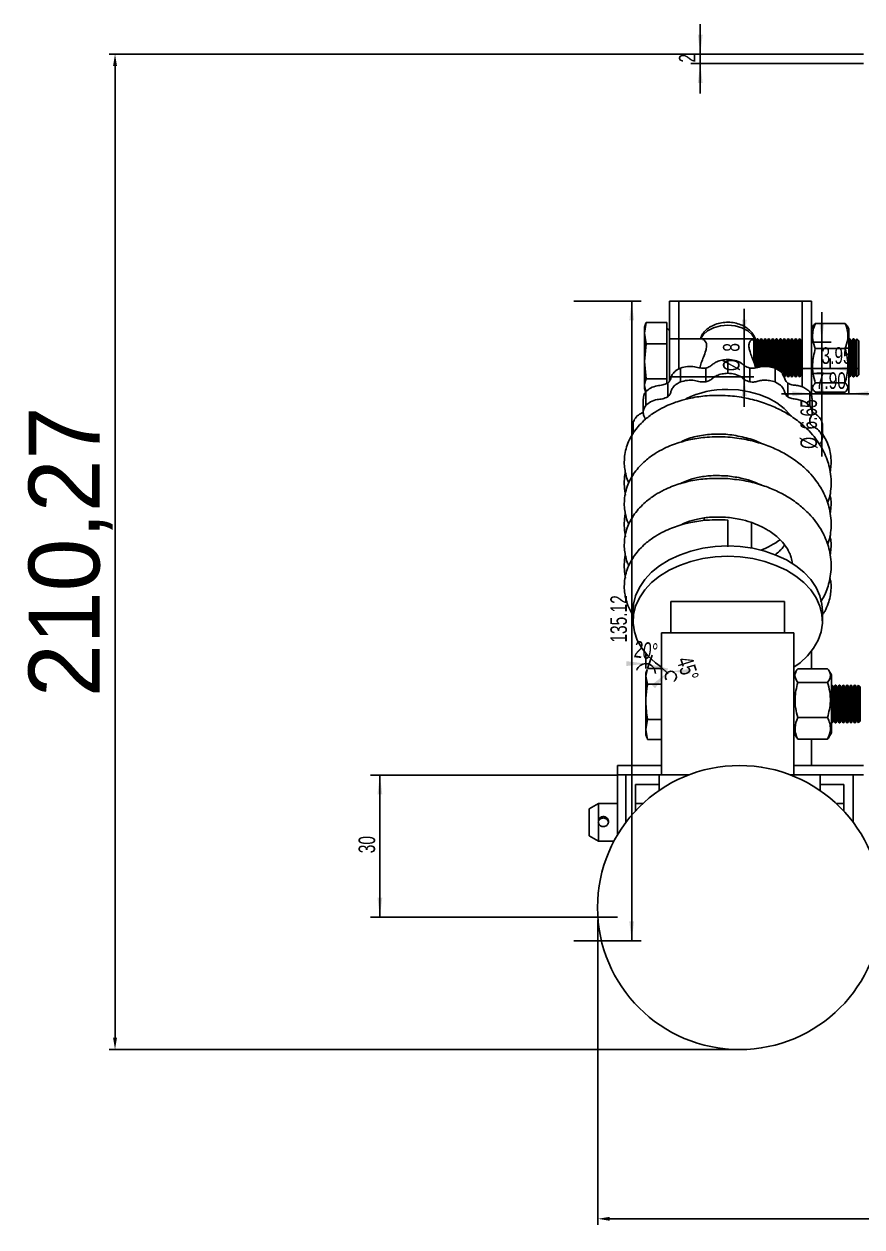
# Model space of a CAD drawing. Header units: millimetres. Extents: x 118 to 1056, y 18 to 712.
# Drawn here: x 587.1 to 764.1, y 458 to 712.1 of the extents above; entities that cross this region are included whole.
import ezdxf

# ---------------------------------------------------------------- set-up
doc = ezdxf.new("R2010")
doc.units = ezdxf.units.MM
doc.header["$PDSIZE"] = -1
doc.layers.add('10', color=7, linetype='Continuous')
doc.styles.add('SLDTEXTSTYLE5', font='TXT', dxfattribs={"width": 0.7})
doc.dimstyles.new('SLDDIMSTYLE0', dxfattribs={"dimtxt": 3.5, "dimasz": 4.08, "dimexe": 0, "dimexo": 0.0625, "dimgap": 0.875, "dimtad": 2, "dimrnd": 1e-09, "dimzin": 12, "dimdsep": 46, "dimtxsty": 'SLDTEXTSTYLE5', "dimsah": 1, "dimcen": 0.09, "dimadec": 0, "dimazin": 3, "dimtfac": 1, "dimtmove": 0, "dimatfit": 0, "dimfxl": 1, "dimfrac": 2, "dimtolj": 1, "dimtzin": 12, "dimarcsym": 0})
doc.dimstyles.new('SLDDIMSTYLE2', dxfattribs={"dimtxt": 3.5, "dimasz": 4.08, "dimexe": 0, "dimexo": 0.0625, "dimgap": 0.875, "dimtad": 2, "dimrnd": 1e-09, "dimzin": 12, "dimdsep": 46, "dimtxsty": 'SLDTEXTSTYLE5', "dimsah": 1, "dimcen": 0.09, "dimadec": 0, "dimazin": 3, "dimtfac": 1, "dimtofl": 0, "dimtmove": 0, "dimatfit": 3, "dimfxl": 1, "dimfrac": 2, "dimtolj": 1, "dimtzin": 12, "dimarcsym": 0})
doc.dimstyles.new('SLDDIMSTYLE3', dxfattribs={"dimtxt": 3.5, "dimasz": 4.08, "dimexe": 0, "dimexo": 0.0625, "dimgap": 0.875, "dimtad": 2, "dimdec": 4, "dimzin": 12, "dimdsep": 46, "dimtxsty": 'SLDTEXTSTYLE5', "dimsah": 1, "dimcen": 0.09, "dimazin": 3, "dimtfac": 1, "dimtofl": 0, "dimtmove": 0, "dimatfit": 3, "dimfxl": 1, "dimfrac": 2, "dimtolj": 1, "dimtzin": 12, "dimarcsym": 0})
doc.dimstyles.new('SLDDIMSTYLE8', dxfattribs={"dimtxt": 3.5, "dimasz": 4.08, "dimexe": 0, "dimexo": 0.0625, "dimgap": 0.875, "dimtad": 2, "dimrnd": 1e-09, "dimzin": 4, "dimdsep": 46, "dimtxsty": 'SLDTEXTSTYLE5', "dimsah": 1, "dimcen": 0.09, "dimadec": 0, "dimazin": 1, "dimtfac": 1, "dimtmove": 0, "dimatfit": 0, "dimfxl": 1, "dimfrac": 2, "dimtolj": 1, "dimtzin": 12, "dimarcsym": 0})
doc.dimstyles.new('副本 ISO-50', dxfattribs={"dimtxt": 15, "dimasz": 2.5, "dimexe": 1.25, "dimexo": 0.625, "dimtad": 1, "dimtxsty": 'Standard', "dimcen": 2.5, "dimadec": 0, "dimazin": 0, "dimtfac": 1, "dimtmove": 0, "dimatfit": 3, "dimfxl": 1, "dimarcsym": 0})

# ---------------------------------------------------------------- blocks, each defined once
blk = doc.blocks.new('_D_101')
at = {"layer": '10', "transparency": 16777216}
for p, q in [((712.47, 553.43), (660.29, 553.43)), ((662.29, 523.43), (662.29, 553.43)), ((712.47, 523.43), (660.29, 523.43))]:
    blk.add_line(p, q, dxfattribs=at)
for points in [[(662.29, 553.43), (661.78, 549.35), (662.8, 549.35)], [(662.29, 523.43), (662.8, 527.51), (661.78, 527.51)]]:
    blk.add_solid(points, dxfattribs=at)
at = {"layer": '10', "transparency": 16777216, "insert": (657.78, 536.9), "char_height": 3.5, "attachment_point": 1, "rotation": 90, "style": 'SLDTEXTSTYLE5'}
blk.add_mtext('30', dxfattribs=at)
blk = doc.blocks.new('_D_107')
at = {"layer": '10', "transparency": 16777216}
for p, q in [((729.96, 705.71), (729.96, 712.06)), ((764.47, 705.71), (727.96, 705.71)), ((729.96, 705.71), (729.96, 703.71)), ((764.47, 703.71), (727.96, 703.71)), ((729.96, 703.71), (729.96, 697.36))]:
    blk.add_line(p, q, dxfattribs=at)
for points in [[(729.96, 705.71), (730.47, 709.79), (729.45, 709.79)], [(729.96, 703.71), (729.45, 699.63), (730.47, 699.63)]]:
    blk.add_solid(points, dxfattribs=at)
at = {"layer": '10', "transparency": 16777216, "insert": (725.45, 703.94), "char_height": 3.5, "attachment_point": 1, "rotation": 89.9973, "style": 'SLDTEXTSTYLE5'}
blk.add_mtext('2', dxfattribs=at)
blk = doc.blocks.new('_D_110')
at = {"layer": '10', "transparency": 16777216}
for p, q in [((703.28, 653.55), (717.48, 653.55)), ((715.48, 653.55), (715.48, 518.43)), ((703.28, 518.43), (717.48, 518.43))]:
    blk.add_line(p, q, dxfattribs=at)
for points in [[(715.48, 653.55), (714.98, 649.47), (715.99, 649.47)], [(715.48, 518.43), (715.99, 522.51), (714.98, 522.51)]]:
    blk.add_solid(points, dxfattribs=at)
at = {"layer": '10', "transparency": 16777216, "insert": (710.97, 581.39), "char_height": 3.5, "attachment_point": 1, "rotation": 90, "style": 'SLDTEXTSTYLE5'}
blk.add_mtext('135.12', dxfattribs=at)
blk = doc.blocks.new('_D_111')
at = {"layer": '10', "transparency": 16777216}
for p, q in [((739.27, 645.55), (739.27, 651.9)), ((723.47, 645.55), (741.27, 645.55)), ((739.27, 645.55), (739.27, 637.55)), ((723.47, 637.55), (741.27, 637.55)), ((739.27, 637.55), (739.27, 631.2))]:
    blk.add_line(p, q, dxfattribs=at)
for points in [[(739.27, 645.55), (739.78, 649.63), (738.76, 649.63)], [(739.27, 637.55), (738.76, 633.47), (739.78, 633.47)]]:
    blk.add_solid(points, dxfattribs=at)
at = {"layer": '10', "transparency": 16777216, "char_height": 3.5, "attachment_point": 1, "rotation": 90, "style": 'SLDTEXTSTYLE5'}
for s, insert in [('8', (734.76, 642.85)), ('%%c', (734.76, 638.74))]:
    blk.add_mtext(s, dxfattribs=dict(at, insert=insert))
blk = doc.blocks.new('_D_112')
at = {"layer": '10', "transparency": 16777216}
for p, q in [((755.63, 644.88), (755.63, 651.23)), ((753.47, 644.88), (757.63, 644.88)), ((755.63, 644.88), (755.63, 638.23)), ((753.47, 638.23), (757.63, 638.23)), ((755.63, 638.23), (755.63, 620.72))]:
    blk.add_line(p, q, dxfattribs=at)
for points in [[(755.63, 644.88), (756.14, 648.96), (755.13, 648.96)], [(755.63, 638.23), (755.13, 634.15), (756.14, 634.15)]]:
    blk.add_solid(points, dxfattribs=at)
at = {"layer": '10', "transparency": 16777216, "char_height": 3.5, "attachment_point": 1, "rotation": 90, "style": 'SLDTEXTSTYLE5'}
for s, insert in [('6.65', (751.12, 626.42)), ('%%c', (751.12, 622.31))]:
    blk.add_mtext(s, dxfattribs=dict(at, insert=insert))
blk = doc.blocks.new('_D_113')
at = {"layer": '10', "transparency": 16777216}
for p, q in [((753.47, 636.14), (753.47, 633.97)), ((761.37, 636.14), (761.37, 633.97)), ((753.47, 633.98), (747.12, 633.98)), ((753.47, 633.98), (761.37, 633.98)), ((761.37, 633.98), (767.72, 633.98))]:
    blk.add_line(p, q, dxfattribs=at)
for points in [[(753.47, 633.98), (749.39, 634.48), (749.39, 633.47)], [(761.37, 633.98), (765.45, 633.47), (765.45, 634.48)]]:
    blk.add_solid(points, dxfattribs=at)
at = {"layer": '10', "transparency": 16777216, "insert": (754.36, 638.49), "char_height": 3.5, "attachment_point": 1, "style": 'SLDTEXTSTYLE5'}
blk.add_mtext('7.90', dxfattribs=at)
blk = doc.blocks.new('_D_114')
at = {"layer": '10', "transparency": 16777216}
for p, q in [((753.47, 641.45), (753.47, 639.26)), ((757.42, 641.44), (757.42, 639.26)), ((753.47, 639.27), (747.12, 639.27)), ((753.47, 639.27), (757.42, 639.27)), ((757.42, 639.27), (763.29, 639.27))]:
    blk.add_line(p, q, dxfattribs=at)
for points in [[(753.47, 639.27), (749.39, 639.78), (749.39, 638.76)], [(757.42, 639.27), (761.5, 638.76), (761.5, 639.78)]]:
    blk.add_solid(points, dxfattribs=at)
at = {"layer": '10', "transparency": 16777216, "insert": (755.57, 643.78), "char_height": 3.5, "attachment_point": 1, "style": 'SLDTEXTSTYLE5'}
blk.add_mtext('3.95', dxfattribs=at)
blk = doc.blocks.new('_D_115')
at = {"layer": '10', "transparency": 16777216}
blk.add_line((723.16, 574.77), (721.52, 576.41), dxfattribs=at)
for start, end in [(135, 214.6072), (90, 135), (301.4796, 90)]:
    blk.add_arc((723.76, 574.17), 1.16, start, end, dxfattribs=at)
for points in [[(722.94, 574.99), (719.69, 572.47), (720.41, 571.75)], [(723.76, 575.33), (727.84, 574.83), (727.84, 575.84)]]:
    blk.add_solid(points, dxfattribs=at)
at = {"layer": '10', "transparency": 16777216, "insert": (728.26, 578.79), "char_height": 3.5, "attachment_point": 1, "rotation": 287.4097, "style": 'SLDTEXTSTYLE5'}
blk.add_mtext('45°', dxfattribs=at)
blk = doc.blocks.new('_D_116')
at = {"layer": '10', "transparency": 16777216}
for p, q in [((718.46, 575.94), (718.46, 578.96)), ((718.83, 575.94), (719.84, 578.72))]:
    blk.add_line(p, q, dxfattribs=at)
for start, end in [(90, 162.3232), (70, 90), (357.6768, 70)]:
    blk.add_arc((718.46, 574.93), 2.02, start, end, dxfattribs=at)
for points in [[(718.46, 576.96), (714.38, 577.47), (714.38, 576.45)], [(719.15, 576.84), (722.81, 574.96), (723.16, 575.92)]]:
    blk.add_solid(points, dxfattribs=at)
at = {"layer": '10', "transparency": 16777216, "insert": (716.28, 581.81), "char_height": 3.5, "attachment_point": 1, "rotation": 352.4924, "style": 'SLDTEXTSTYLE5'}
blk.add_mtext('20°', dxfattribs=at)
blk = doc.blocks.new('*D125')
at = {"color": 0, "lineweight": -2, "transparency": 16777216}
for p, q in [((708.33, 522.81), (708.33, 458.43)), ((1054.61, 522.81), (1054.61, 458.43)), ((710.83, 459.68), (1052.11, 459.68))]:
    blk.add_line(p, q, dxfattribs=at)
at = {"color": 0, "transparency": 16777216}
for points in [[(710.83, 460.1), (710.83, 459.26), (708.33, 459.68)], [(1052.11, 460.1), (1052.11, 459.26), (1054.61, 459.68)]]:
    blk.add_solid(points, dxfattribs=at)
at = {"layer": 'Defpoints', "color": 0, "transparency": 16777216}
for p in [(708.33, 523.43), (1054.61, 523.43), (1054.61, 459.68)]:
    blk.add_point(p, dxfattribs=at)
at = {"color": 0, "transparency": 16777216, "insert": (881.47, 467.81), "char_height": 15, "attachment_point": 5}
blk.add_mtext('340', dxfattribs=at)
blk = doc.blocks.new('*D126')
at = {"color": 0, "lineweight": -2, "transparency": 16777216}
for p, q in [((737.64, 705.71), (605.1, 705.71)), ((606.35, 497.93), (606.35, 703.21)), ((737.64, 495.43), (605.1, 495.43))]:
    blk.add_line(p, q, dxfattribs=at)
at = {"color": 0, "transparency": 16777216}
for points in [[(605.94, 703.21), (606.77, 703.21), (606.35, 705.71)], [(605.94, 497.93), (606.77, 497.93), (606.35, 495.43)]]:
    blk.add_solid(points, dxfattribs=at)
at = {"layer": 'Defpoints', "color": 0, "transparency": 16777216}
for p in [(606.35, 705.71), (738.27, 705.71), (738.27, 495.43)]:
    blk.add_point(p, dxfattribs=at)
at = {"color": 0, "transparency": 16777216, "insert": (596.98, 600.57), "char_height": 15, "attachment_point": 5, "rotation": 90}
blk.add_mtext('210,27', dxfattribs=at)

msp = doc.modelspace()

# ---------------------------------------------------------------- linework, layer by layer
at = {"color": 7, "linetype": 'Continuous', "lineweight": 25}
for p, q in [((723.4698, 636.66571), (723.4698, 653.55444)), ((723.4698, 653.55444), (725.4698, 653.55444)), ((725.4698, 639.21642), (725.4698, 653.55444)), ((751.46979, 653.55444), (725.4698, 653.55444)), ((751.46979, 635.40787), (751.46979, 653.55444)), ((751.46979, 653.55444), (753.4698, 653.55444)), ((753.4698, 633.54471), (753.4698, 653.55444)), ((718.1698, 646.77541), (718.53578, 649.01084)), ((718.38258, 648.63905), (718.1698, 648.05444)), ((718.1698, 648.05444), (718.1698, 646.77541)), ((718.53578, 649.01084), (718.38209, 648.63752)), ((722.8698, 649.01084), (718.53578, 649.01084)), ((722.8698, 649.01084), (722.8698, 644.53999)), ((753.81898, 648.28423), (753.4698, 647.67943)), ((753.84638, 648.33169), (753.81898, 648.28423)), ((760.57273, 648.8027), (754.26686, 648.8027)), ((760.90701, 648.28191), (760.57273, 648.8027)), ((761.3698, 647.67943), (760.99323, 648.33169)), ((718.53578, 644.53999), (718.1698, 646.77541)), ((718.1698, 646.77541), (718.1698, 640.81179)), ((723.4698, 647.28943), (722.8698, 647.88943)), ((730.4228, 645.55444), (725.4698, 645.55444)), ((741.2865, 645.55444), (741.10186, 645.55444)), ((741.62475, 644.96857), (741.2865, 645.55444)), ((741.2865, 645.55444), (741.2865, 640.58337)), ((741.963, 645.55444), (741.62475, 644.96857)), ((742.0983, 645.55444), (741.963, 645.55444)), ((741.963, 645.55444), (741.963, 639.47872)), ((742.43655, 644.96857), (742.0983, 645.55444)), ((742.0983, 645.55444), (742.0983, 639.51243)), ((742.7748, 645.55444), (742.43655, 644.96857)), ((742.9101, 645.55444), (742.7748, 645.55444)), ((742.7748, 645.55444), (742.7748, 639.64685)), ((743.24835, 644.96857), (742.9101, 645.55444)), ((742.9101, 645.55444), (742.9101, 639.66815)), ((743.5866, 645.55444), (743.24835, 644.96857)), ((743.72191, 645.55444), (743.5866, 645.55444)), ((743.5866, 645.55444), (743.5866, 639.72261)), ((744.06015, 644.96857), (743.72191, 645.55444)), ((743.72191, 645.55444), (743.72191, 639.71508)), ((744.3984, 645.55444), (744.06015, 644.96857)), ((744.53371, 645.55444), (744.3984, 645.55444)), ((744.3984, 645.55444), (744.3984, 639.67706)), ((744.87195, 644.96857), (744.53371, 645.55444)), ((744.53371, 645.55444), (744.53371, 639.66776)), ((745.2102, 645.55444), (744.87195, 644.96857)), ((745.34551, 645.55444), (745.2102, 645.55444)), ((745.2102, 645.55444), (745.2102, 639.49934)), ((745.68375, 644.96857), (745.34551, 645.55444)), ((745.34551, 645.55444), (745.34551, 639.46305)), ((746.022, 645.55444), (745.68375, 644.96857)), ((746.15731, 645.55444), (746.022, 645.55444)), ((746.022, 645.55444), (746.022, 639.17899)), ((746.49555, 644.96857), (746.15731, 645.55444)), ((746.15731, 645.55444), (746.15731, 639.09107)), ((746.8338, 645.55444), (746.49555, 644.96857)), ((746.96911, 645.55444), (746.8338, 645.55444)), ((746.8338, 645.55444), (746.8338, 638.6809)), ((747.30735, 644.96857), (746.96911, 645.55444)), ((746.96911, 645.55444), (746.96911, 638.56861)), ((747.6456, 645.55444), (747.30735, 644.96857)), ((747.78089, 645.55444), (747.6456, 645.55444)), ((747.6456, 645.55444), (747.6456, 637.88451)), ((748.11915, 644.96857), (747.78089, 645.55444)), ((747.78089, 645.55444), (747.78089, 637.88451)), ((748.4574, 645.55444), (748.11915, 644.96857)), ((748.59269, 645.55444), (748.4574, 645.55444)), ((748.4574, 645.55444), (748.4574, 637.88451)), ((748.93095, 644.96857), (748.59269, 645.55444)), ((748.59269, 645.55444), (748.59269, 637.88451)), ((749.26921, 645.55444), (748.93095, 644.96857)), ((749.40449, 645.55444), (749.26921, 645.55444)), ((749.26921, 645.55444), (749.26921, 637.88451)), ((749.74275, 644.96857), (749.40449, 645.55444)), ((749.40449, 645.55444), (749.40449, 637.88451)), ((750.08101, 645.55444), (749.74275, 644.96857)), ((750.21629, 645.55444), (750.08101, 645.55444)), ((750.08101, 645.55444), (750.08101, 637.88451)), ((750.55455, 644.96857), (750.21629, 645.55444)), ((750.21629, 645.55444), (750.21629, 637.88451)), ((750.89281, 645.55444), (750.55455, 644.96857)), ((751.02809, 645.55444), (750.89281, 645.55444)), ((750.89281, 645.55444), (750.89281, 637.88451)), ((751.36635, 644.96857), (751.02809, 645.55444)), ((751.02809, 645.55444), (751.02809, 637.88451)), ((761.3698, 647.67943), (761.3698, 635.42943)), ((761.4462, 645.55444), (761.3698, 645.42211)), ((761.5815, 645.55444), (761.4462, 645.55444)), ((761.4462, 645.55444), (761.4462, 637.88451)), ((761.91975, 644.96857), (761.5815, 645.55444)), ((761.5815, 645.55444), (761.5815, 637.88451)), ((762.258, 645.55444), (761.91975, 644.96857)), ((762.3933, 645.55444), (762.258, 645.55444)), ((762.258, 645.55444), (762.258, 637.88451)), ((762.73155, 644.96857), (762.3933, 645.55444)), ((762.3933, 645.55444), (762.3933, 637.88451)), ((763.0698, 645.55444), (762.73155, 644.96857)), ((763.4698, 645.15444), (763.0698, 645.55444)), ((763.0698, 645.55444), (763.0698, 637.88451)), ((718.1698, 640.81179), (718.53578, 644.53999)), ((722.8698, 644.53999), (718.53578, 644.53999)), ((722.8698, 644.53999), (722.8698, 637.08358)), ((741.62475, 644.96857), (741.62475, 639.38628)), ((742.43655, 644.96857), (742.43655, 639.56719)), ((743.24835, 644.96857), (743.24835, 639.68699)), ((744.06015, 644.96857), (744.06015, 639.66689)), ((744.87195, 644.96857), (744.87195, 639.56455)), ((745.68375, 644.96857), (745.68375, 639.32567)), ((746.49555, 644.96857), (746.49555, 638.9246)), ((747.30735, 644.96857), (747.30735, 638.42203)), ((748.11915, 644.96857), (748.11915, 638.42203)), ((748.93095, 644.96857), (748.93095, 638.42203)), ((749.74275, 644.96857), (749.74275, 638.42203)), ((750.55455, 644.96857), (750.55455, 638.42203)), ((751.46979, 645.14775), (751.36635, 644.96857)), ((751.36635, 644.96857), (751.36635, 638.42203)), ((760.57273, 643.49128), (754.26686, 643.49128)), ((761.91975, 644.96857), (761.91975, 638.42203)), ((762.73155, 644.96857), (762.73155, 638.42203)), ((763.4698, 645.15444), (763.4698, 638.25151)), ((718.53578, 637.08358), (718.1698, 640.81179)), ((718.1698, 640.81179), (718.1698, 635.59081)), ((735.76233, 641.21984), (735.76233, 638.30075)), ((725.76233, 639.3879), (725.76233, 636.4688)), ((731.12132, 639.3879), (731.12132, 636.4688)), ((740.40334, 639.3879), (740.40334, 636.4688)), ((745.76234, 639.3879), (745.76234, 636.4688)), ((747.30735, 638.14031), (747.6456, 637.55444)), ((747.78089, 637.55444), (748.11915, 638.14031)), ((747.78089, 637.88451), (747.78089, 637.55444)), ((748.11915, 638.42203), (748.11915, 638.14031)), ((748.11915, 638.14031), (748.4574, 637.55444)), ((748.4574, 637.88451), (748.4574, 637.55444)), ((748.59269, 637.55444), (748.93095, 638.14031)), ((748.59269, 637.88451), (748.59269, 637.55444)), ((748.93095, 638.42203), (748.93095, 638.14031)), ((748.93095, 638.14031), (749.26921, 637.55444)), ((749.26921, 637.88451), (749.26921, 637.55444)), ((749.40449, 637.55444), (749.74275, 638.14031)), ((749.40449, 637.88451), (749.40449, 637.55444)), ((749.74275, 638.42203), (749.74275, 638.14031)), ((749.74275, 638.14031), (750.08101, 637.55444)), ((750.08101, 637.88451), (750.08101, 637.55444)), ((750.21629, 637.55444), (750.55455, 638.14031)), ((750.21629, 637.88451), (750.21629, 637.55444)), ((750.55455, 638.42203), (750.55455, 638.14031)), ((750.55455, 638.14031), (750.89281, 637.55444)), ((750.89281, 637.88451), (750.89281, 637.55444)), ((751.02809, 637.55444), (751.36635, 638.14031)), ((751.02809, 637.88451), (751.02809, 637.55444)), ((751.36635, 638.42203), (751.36635, 638.14031)), ((751.36635, 638.14031), (751.46979, 637.96112)), ((761.4462, 637.88451), (761.4462, 637.55444)), ((761.5815, 637.55444), (761.91975, 638.14031)), ((761.5815, 637.88451), (761.5815, 637.55444)), ((761.91975, 638.42203), (761.91975, 638.14031)), ((761.91975, 638.14031), (762.258, 637.55444)), ((762.258, 637.88451), (762.258, 637.55444)), ((762.3933, 637.55444), (762.73155, 638.14031)), ((762.3933, 637.88451), (762.3933, 637.55444)), ((762.73155, 638.42203), (762.73155, 638.14031)), ((762.73155, 638.14031), (763.0698, 637.55444)), ((763.0698, 637.55444), (763.4698, 637.95444)), ((763.0698, 637.88451), (763.0698, 637.55444)), ((763.4698, 638.25151), (763.4698, 637.95444)), ((718.43463, 634.48492), (718.1698, 635.59081)), ((718.1698, 635.59081), (718.1698, 635.05444)), ((722.8698, 637.08358), (718.53578, 637.08358)), ((722.8698, 637.08358), (722.8698, 636.13697)), ((723.08284, 636.21488), (723.08284, 633.2958)), ((748.44182, 636.21488), (748.44182, 633.2958)), ((748.4574, 637.55444), (748.59269, 637.55444)), ((749.26921, 637.55444), (749.40449, 637.55444)), ((750.08101, 637.55444), (750.21629, 637.55444)), ((750.89281, 637.55444), (751.02809, 637.55444)), ((753.4698, 635.42943), (753.81898, 634.82463)), ((760.57273, 636.24301), (754.26686, 636.24301)), ((760.99323, 634.77719), (761.3698, 635.42943)), ((761.3698, 637.68677), (761.4462, 637.55444)), ((761.4462, 637.55444), (761.5815, 637.55444)), ((762.258, 637.55444), (762.3933, 637.55444)), ((717.92464, 632.9256), (717.92464, 630.00651)), ((718.1698, 635.05444), (718.38258, 634.46982)), ((718.44182, 634.38295), (718.44182, 631.46386)), ((753.08284, 634.38295), (753.08284, 631.46386)), ((753.57349, 632.92401), (753.53998, 633.18627)), ((753.60002, 630.00651), (753.60002, 632.9256)), ((760.57273, 634.30617), (754.26686, 634.30617)), ((753.08284, 628.3813), (753.08284, 627.79997)), ((715.76233, 627.54605), (715.76233, 625.46534)), ((755.76233, 627.54605), (755.76233, 624.62696)), ((730.76234, 607.6892), (730.76234, 607.1756)), ((740.76233, 601.3779), (740.76233, 606.74857)), ((747.76233, 590.05113), (723.76234, 590.05113)), ((723.76234, 590.05113), (723.76234, 583.43444)), ((747.76233, 590.05113), (747.76233, 583.43444)), ((715.76233, 588.13831), (715.76233, 585.94899)), ((755.76233, 585.94899), (755.76233, 588.13831)), ((749.76233, 583.43444), (721.76233, 583.43444)), ((721.76233, 583.43444), (721.76233, 553.43443)), ((749.76233, 583.43444), (749.76233, 553.43443)), ((753.4698, 575.87616), (753.4698, 579.59231)), ((718.73534, 575.68451), (718.46234, 574.93444)), ((718.46234, 574.27388), (718.77253, 575.67097)), ((718.46234, 574.93444), (718.46234, 574.27388)), ((718.82832, 572.62556), (718.46234, 574.27388)), ((718.46234, 574.27388), (718.46234, 568.88168)), ((721.76233, 575.93999), (718.82832, 575.93999)), ((721.76233, 575.9222), (718.82832, 575.9222)), ((750.2887, 575.47114), (749.76233, 574.55943)), ((756.86527, 575.87616), (750.55939, 575.87616)), ((757.66233, 574.55943), (757.13596, 575.47114)), ((757.66233, 574.55943), (757.66233, 566.08826)), ((721.76233, 572.62556), (718.82832, 572.62556)), ((756.86527, 573.00117), (750.55939, 573.00117)), ((757.67973, 572.43444), (757.66233, 572.4043)), ((757.81504, 572.43444), (757.67973, 572.43444)), ((757.67973, 572.43444), (757.67973, 568.70966)), ((758.15328, 571.84857), (757.81504, 572.43444)), ((757.81504, 572.43444), (757.81504, 568.70966)), ((758.49153, 572.43444), (758.15328, 571.84857)), ((758.15328, 571.84857), (758.15328, 568.66935)), ((758.62684, 572.43444), (758.49153, 572.43444)), ((758.49153, 572.43444), (758.49153, 568.70966)), ((758.96508, 571.84857), (758.62684, 572.43444)), ((758.62684, 572.43444), (758.62684, 568.70966)), ((759.30333, 572.43444), (758.96508, 571.84857)), ((758.96508, 571.84857), (758.96508, 568.66935)), ((759.43864, 572.43444), (759.30333, 572.43444)), ((759.30333, 572.43444), (759.30333, 568.70966)), ((759.77688, 571.84857), (759.43864, 572.43444)), ((759.43864, 572.43444), (759.43864, 568.70966)), ((760.11513, 572.43444), (759.77688, 571.84857)), ((759.77688, 571.84857), (759.77688, 568.66935)), ((760.25044, 572.43444), (760.11513, 572.43444)), ((760.11513, 572.43444), (760.11513, 568.70966)), ((760.58868, 571.84857), (760.25044, 572.43444)), ((760.25044, 572.43444), (760.25044, 568.70966)), ((760.92693, 572.43444), (760.58868, 571.84857)), ((760.58868, 571.84857), (760.58868, 568.66935)), ((761.06224, 572.43444), (760.92693, 572.43444)), ((760.92693, 572.43444), (760.92693, 568.70966)), ((761.40048, 571.84857), (761.06224, 572.43444)), ((761.06224, 572.43444), (761.06224, 568.70966)), ((761.73874, 572.43444), (761.40048, 571.84857)), ((761.40048, 571.84857), (761.40048, 568.66935)), ((761.87404, 572.43444), (761.73874, 572.43444)), ((761.73874, 572.43444), (761.73874, 568.70966)), ((762.21228, 571.84857), (761.87404, 572.43444)), ((761.87404, 572.43444), (761.87404, 568.70966)), ((762.55054, 572.43444), (762.21228, 571.84857)), ((762.21228, 571.84857), (762.21228, 568.66935)), ((762.68584, 572.43444), (762.55054, 572.43444)), ((762.55054, 572.43444), (762.55054, 568.70966)), ((763.02408, 571.84857), (762.68584, 572.43444)), ((762.68584, 572.43444), (762.68584, 568.70966)), ((763.36234, 572.43444), (763.02408, 571.84857)), ((763.02408, 571.84857), (763.02408, 568.66935)), ((763.76233, 572.03444), (763.36234, 572.43444)), ((763.36234, 572.43444), (763.36234, 568.70966)), ((763.76233, 572.03444), (763.76233, 568.68214)), ((718.46234, 568.88168), (718.46234, 563.04223)), ((757.67973, 568.70966), (757.67973, 564.43444)), ((757.81504, 568.70966), (757.81504, 564.43444)), ((758.15328, 568.66935), (758.15328, 565.0203)), ((758.49153, 568.70966), (758.49153, 564.43444)), ((758.62684, 568.70966), (758.62684, 564.43444)), ((758.96508, 568.66935), (758.96508, 565.0203)), ((759.30333, 568.70966), (759.30333, 564.43444)), ((759.43864, 568.70966), (759.43864, 564.43444)), ((759.77688, 568.66935), (759.77688, 565.0203)), ((760.11513, 568.70966), (760.11513, 564.43444)), ((760.25044, 568.70966), (760.25044, 564.43444)), ((760.58868, 568.66935), (760.58868, 565.0203)), ((760.92693, 568.70966), (760.92693, 564.43444)), ((761.06224, 568.70966), (761.06224, 564.43444)), ((761.40048, 568.66935), (761.40048, 565.0203)), ((761.73874, 568.70966), (761.73874, 564.43444)), ((761.87404, 568.70966), (761.87404, 564.43444)), ((762.21228, 568.66935), (762.21228, 565.0203)), ((762.55054, 568.70966), (762.55054, 564.43444)), ((762.68584, 568.70966), (762.68584, 564.43444)), ((763.02408, 568.66935), (763.02408, 565.0203)), ((763.36234, 568.70966), (763.36234, 564.43444)), ((763.76233, 568.68214), (763.76233, 564.83444)), ((718.46234, 563.04223), (718.82832, 565.1378)), ((721.76233, 565.1378), (718.82832, 565.1378)), ((756.86527, 565.55944), (750.55939, 565.55944)), ((757.66233, 566.08826), (757.66233, 562.30944)), ((757.66233, 564.46457), (757.67973, 564.43444)), ((757.67973, 564.43444), (757.81504, 564.43444)), ((757.81504, 564.43444), (758.15328, 565.0203)), ((758.15328, 565.0203), (758.49153, 564.43444)), ((758.49153, 564.43444), (758.62684, 564.43444)), ((758.62684, 564.43444), (758.96508, 565.0203)), ((758.96508, 565.0203), (759.30333, 564.43444)), ((759.30333, 564.43444), (759.43864, 564.43444)), ((759.43864, 564.43444), (759.77688, 565.0203)), ((759.77688, 565.0203), (760.11513, 564.43444)), ((760.11513, 564.43444), (760.25044, 564.43444)), ((760.25044, 564.43444), (760.58868, 565.0203)), ((760.58868, 565.0203), (760.92693, 564.43444)), ((760.92693, 564.43444), (761.06224, 564.43444)), ((761.06224, 564.43444), (761.40048, 565.0203)), ((761.40048, 565.0203), (761.73874, 564.43444)), ((761.73874, 564.43444), (761.87404, 564.43444)), ((761.87404, 564.43444), (762.21228, 565.0203)), ((762.21228, 565.0203), (762.55054, 564.43444)), ((762.55054, 564.43444), (762.68584, 564.43444)), ((762.68584, 564.43444), (763.02408, 565.0203)), ((763.02408, 565.0203), (763.36234, 564.43444)), ((763.36234, 564.43444), (763.76233, 564.83444)), ((718.82832, 560.94667), (718.46234, 563.04223)), ((718.46234, 563.04223), (718.46234, 561.93444)), ((718.46234, 561.93444), (718.73534, 561.18436)), ((749.76233, 562.30944), (750.2887, 561.39773)), ((757.13596, 561.39773), (757.66233, 562.30944)), ((718.77253, 561.1979), (718.82832, 560.94667)), ((721.76233, 560.94667), (718.82832, 560.94667)), ((721.76233, 560.92888), (718.82832, 560.92888)), ((756.86527, 560.99271), (750.55939, 560.99271)), ((753.4698, 555.43444), (753.4698, 560.99271)), ((721.76233, 555.43444), (712.4698, 555.43444)), ((712.4698, 555.43444), (712.4698, 553.43443)), ((749.76233, 555.43444), (753.4698, 555.43444)), ((764.46981, 555.43444), (753.4698, 555.43444)), ((712.4698, 540.75584), (712.4698, 553.43443)), ((714.26232, 553.43443), (712.4698, 553.43443)), ((714.26232, 553.43443), (714.26232, 543.43444)), ((721.26232, 553.43443), (714.26232, 553.43443)), ((721.26232, 551.43444), (716.26233, 551.43444)), ((716.26233, 551.43444), (716.26233, 545.83051)), ((721.26232, 553.43443), (721.26232, 550.15285)), ((727.49201, 553.43443), (721.26232, 553.43443)), ((755.26233, 553.43443), (749.03266, 553.43443)), ((755.26233, 550.15285), (755.26233, 553.43443)), ((762.26233, 553.43443), (755.26233, 553.43443)), ((760.26233, 551.43444), (755.26233, 551.43444)), ((760.26233, 551.43444), (760.26233, 545.83051)), ((764.46981, 553.43443), (762.26233, 553.43443)), ((762.26233, 553.43443), (762.26233, 543.43444)), ((708.50361, 547.43444), (706.50362, 546.27974)), ((712.4698, 547.43444), (708.50361, 547.43444)), ((708.50361, 547.43444), (708.50361, 543.97259)), ((717.86626, 547.43444), (716.26233, 547.43444)), ((760.26233, 547.43444), (758.65841, 547.43444)), ((706.50362, 546.27974), (706.50362, 540.58914)), ((708.50361, 543.21187), (708.50361, 539.43444)), ((706.50362, 540.58914), (708.50361, 539.43444)), ((708.50361, 539.43444), (711.72934, 539.43444))]:
    msp.add_line(p, q, dxfattribs=at)
at = {"color": 8, "linetype": 'Continuous', "lineweight": 25, "flags": 128}
msp.add_lwpolyline([(741.67013, 645.04718), (741.55788, 645.39254), (740.95848, 646.3819), (740.00497, 647.23147), (738.76234, 647.88339), (737.31524, 648.29319), (735.76233, 648.43296), (734.20942, 648.29319), (732.76232, 647.88339), (731.51969, 647.23147), (730.56618, 646.3819), (730.03547, 645.55444)], dxfattribs=at)
at = {"color": 7, "linetype": 'Continuous', "lineweight": 25, "flags": 128}
for points in [[(735.76233, 634.8823), (738.05207, 634.76212), (740.28814, 634.40436), (742.41813, 633.81744), (744.39211, 633.0151), (746.16382, 632.01615), (747.69172, 630.844), (748.94001, 629.52614), (748.96753, 629.49137)], [(735.76302, 607.25906), (735.76303, 607.28524), (735.76306, 606.92219), (735.76306, 605.99054), (735.76306, 604.63215), (735.76303, 603.05382), (735.76299, 601.65365)], [(715.76233, 588.13831), (715.86277, 589.50699), (716.30715, 591.30817), (717.09872, 593.05277), (718.22334, 594.70968), (719.66093, 596.24932), (721.38585, 597.64422), (723.36734, 598.86949), (725.57, 599.90326), (727.95454, 600.72708), (730.47842, 601.32626), (733.09659, 601.69009), (735.76233, 601.81209)], [(735.76233, 601.81209), (738.42807, 601.69009), (741.04624, 601.32626), (743.57012, 600.72708), (745.95467, 599.90326), (748.15733, 598.86949), (750.13881, 597.64422), (751.86374, 596.24932), (753.30133, 594.70968), (754.42595, 593.05277), (755.21751, 591.30817), (755.66189, 589.50699), (755.76233, 588.13831)], [(721.76233, 576.18395), (720.48928, 577.12081), (718.90448, 578.59136), (717.62051, 580.19321), (716.66028, 581.89778), (716.04093, 583.67464), (715.7735, 585.49208), (715.86277, 587.31767), (716.30715, 589.11885), (717.09872, 590.86345), (718.22334, 592.52036), (719.66093, 594.06), (721.38585, 595.4549), (723.36734, 596.68017), (725.57, 597.71394), (727.95454, 598.53777), (730.47842, 599.13694), (733.09659, 599.50077), (735.76233, 599.62278)], [(735.76233, 599.62278), (738.42807, 599.50077), (741.04624, 599.13694), (743.57012, 598.53777), (745.95467, 597.71394), (748.15733, 596.68017), (750.13881, 595.4549), (751.86374, 594.06), (753.30133, 592.52036), (754.42595, 590.86345), (755.21751, 589.11885), (755.66189, 587.31767), (755.75117, 585.49208), (755.48373, 583.67464), (754.86438, 581.89778), (753.90415, 580.19321), (752.62018, 578.59136), (751.03538, 577.12081), (749.76233, 576.18395)]]:
    msp.add_lwpolyline(points, dxfattribs=at)
at = {"color": 7, "linetype": 'Continuous', "lineweight": 25}
msp.add_circle((738.26233, 525.43444), 30, dxfattribs=at)
for centre, radius, start, end in [((735.53505, 615.08885), 19.79476, 89.3421105, 115.8860989), ((737.56159, 615.73083), 15.6586, 289.3093602, 306.4407152)]:
    msp.add_arc(centre, radius, start, end, dxfattribs=at)
for points, knots in [([(741.66261, 645.05745), (741.6536, 645.15313), (741.61067, 645.60929), (741.23332, 646.36839), (740.56819, 647.26502), (739.64978, 648.01267), (738.53153, 648.59096), (737.24769, 648.96465), (735.86822, 649.10602), (734.46799, 649.00083), (733.11926, 648.64406), (731.93367, 648.05824), (730.98618, 647.28508), (730.31209, 646.45006), (730.08279, 645.82836), (729.98175, 645.55444)], [0, 0, 0, 0, 0.020417197, 0.097339061, 0.174701483, 0.254755973, 0.338257264, 0.424314167, 0.511471722, 0.599303787, 0.688150488, 0.778435737, 0.859912012, 0.938276115, 1, 1, 1, 1]), ([(754.26686, 643.49128), (754.04652, 644.12681), (753.52073, 645.64334), (753.75637, 647.47463), (754.1791, 648.57438), (754.26686, 648.8027)], [0, 0, 0, 0, 0.3637138828, 0.8678984488, 1, 1, 1, 1]), ([(754.26686, 648.8027), (754.06967, 648.63547), (753.86751, 648.46402), (753.82328, 648.28673), (753.8222, 648.28238)], [0, 0, 0, 0, 0.975450717, 1, 1, 1, 1]), ([(760.57273, 648.8027), (760.6605, 648.57438), (761.08325, 647.47463), (761.31886, 645.64334), (760.79308, 644.12681), (760.57273, 643.49128)], [0, 0, 0, 0, 0.132101997, 0.636286244, 1, 1, 1, 1]), ([(729.87892, 639.42412), (729.87916, 639.42605), (729.91771, 639.73912), (730.19998, 640.54597), (730.65843, 641.78148), (731.1212, 642.98662), (731.32977, 644.01353), (731.24631, 644.74256), (730.94735, 645.20761), (730.64318, 645.44837), (730.49943, 645.39654), (730.48882, 645.39272)], [0, 0, 0, 0, 0.000871214, 0.141593864, 0.294431126, 0.471115216, 0.596636861, 0.722555599, 0.843167959, 0.988432388, 1, 1, 1, 1]), ([(741.09535, 645.36528), (741.02606, 645.3749), (740.7847, 645.40845), (740.40292, 645.03994), (740.19538, 644.33898), (740.27682, 643.49429), (740.58315, 642.50179), (741.03282, 641.33757), (741.45819, 640.23937), (741.58496, 639.62308), (741.62475, 639.42964)], [0, 0, 0, 0, 0.069597925, 0.242451332, 0.36525154, 0.488440071, 0.606437623, 0.748552036, 0.921077678, 1, 1, 1, 1]), ([(741.64559, 645.00467), (741.6454, 645.00578), (741.6116, 645.20398), (741.49229, 645.25963), (741.37363, 645.31496)], [0, 0, 0, 0, 0.005558221, 1, 1, 1, 1]), ([(754.26686, 636.24301), (754.10047, 636.87173), (753.76409, 638.1428), (753.57744, 640.60966), (753.9999, 642.37547), (754.26686, 643.49128)], [0, 0, 0, 0, 0.26486223, 0.535467949, 1, 1, 1, 1]), ([(760.57273, 643.49128), (760.73912, 642.86256), (761.0755, 641.59148), (761.26219, 639.12462), (760.8397, 637.35882), (760.57273, 636.24301)], [0, 0, 0, 0, 0.264862111, 0.535467838, 1, 1, 1, 1]), ([(731.12132, 639.3879), (731.43783, 639.48688), (732.0701, 639.6846), (732.66602, 640.27372), (733.48377, 640.77003), (734.55135, 641.10719), (735.35839, 641.18226), (735.76233, 641.21984)], [0, 0, 0, 0, 0.186138568, 0.37183155, 0.557474698, 0.778510191, 1, 1, 1, 1]), ([(735.76233, 641.21984), (736.2755, 641.16592), (737.29659, 641.05862), (738.57482, 640.53836), (739.31331, 639.76768), (740.04078, 639.51422), (740.40334, 639.3879)], [0, 0, 0, 0, 0.282280642, 0.561684365, 0.781547784, 1, 1, 1, 1]), ([(723.08284, 636.21488), (723.28457, 636.4088), (723.68754, 636.79617), (723.77275, 637.51008), (724.11801, 638.21943), (724.79598, 638.87637), (725.43999, 639.21727), (725.76233, 639.3879)], [0, 0, 0, 0, 0.18614013, 0.371831818, 0.557476374, 0.778511723, 1, 1, 1, 1]), ([(725.76233, 639.3879), (726.24618, 639.51662), (727.20895, 639.77276), (728.6964, 639.75915), (729.89958, 639.34417), (730.71495, 639.37335), (731.12132, 639.3879)], [0, 0, 0, 0, 0.282281505, 0.561684513, 0.781548071, 1, 1, 1, 1]), ([(731.12132, 636.4688), (731.43783, 636.56779), (732.0701, 636.76551), (732.66602, 637.35463), (733.48377, 637.85094), (734.55135, 638.1881), (735.35839, 638.26317), (735.76233, 638.30075)], [0, 0, 0, 0, 0.186138569, 0.371831551, 0.5574747, 0.778510193, 1, 1, 1, 1]), ([(735.76233, 638.30075), (736.2755, 638.24682), (737.29659, 638.13953), (738.57482, 637.61927), (739.31331, 636.84859), (740.04078, 636.59513), (740.40334, 636.4688)], [0, 0, 0, 0, 0.282280633, 0.561684362, 0.781547802, 1, 1, 1, 1]), ([(740.40334, 639.3879), (740.74984, 639.36541), (741.44201, 639.3205), (742.38893, 639.62701), (743.46008, 639.77725), (744.63121, 639.70431), (745.38503, 639.49344), (745.76234, 639.3879)], [0, 0, 0, 0, 0.18614034, 0.371831287, 0.557476508, 0.778509205, 1, 1, 1, 1]), ([(745.76234, 639.3879), (746.16731, 639.16578), (746.97314, 638.7238), (747.69963, 637.83629), (747.77558, 636.91641), (748.22021, 636.44822), (748.44182, 636.21488)], [0, 0, 0, 0, 0.2822802271, 0.5616834649, 0.781547653, 1, 1, 1, 1]), ([(718.1698, 635.59081), (718.21, 635.96489), (718.26383, 636.46571), (718.48086, 636.9588), (718.53578, 637.08358)], [0, 0, 0, 0, 0.746933189, 1, 1, 1, 1]), ([(718.44182, 634.38295), (718.7667, 634.65983), (719.41317, 635.21077), (720.71129, 635.70746), (722.05677, 635.75937), (722.74155, 636.06337), (723.08284, 636.21488)], [0, 0, 0, 0, 0.282280242, 0.561684887, 0.781547954, 1, 1, 1, 1]), ([(723.08284, 633.2958), (723.28457, 633.48971), (723.68754, 633.87708), (723.77275, 634.59099), (724.11801, 635.30034), (724.79598, 635.95728), (725.43999, 636.29818), (725.76233, 636.4688)], [0, 0, 0, 0, 0.186139487, 0.371831271, 0.557475983, 0.778511517, 1, 1, 1, 1]), ([(725.76233, 636.4688), (726.24618, 636.59753), (727.20895, 636.85367), (728.6964, 636.84006), (729.89958, 636.42508), (730.71495, 636.45426), (731.12132, 636.4688)], [0, 0, 0, 0, 0.282281505, 0.561684514, 0.781548072, 1, 1, 1, 1]), ([(740.40334, 636.4688), (740.74984, 636.44632), (741.44201, 636.40141), (742.38893, 636.70792), (743.46008, 636.85816), (744.63121, 636.78522), (745.38503, 636.57435), (745.76234, 636.4688)], [0, 0, 0, 0, 0.186140339, 0.371831285, 0.557476511, 0.778509206, 1, 1, 1, 1]), ([(745.76234, 636.4688), (746.16731, 636.24668), (746.97314, 635.80471), (747.69963, 634.9172), (747.77557, 633.99731), (748.22021, 633.52913), (748.44182, 633.2958)], [0, 0, 0, 0, 0.282280467, 0.56168397, 0.781548285, 1, 1, 1, 1]), ([(748.44182, 636.21488), (748.72545, 636.07696), (749.29204, 635.80146), (750.33625, 635.7432), (751.37378, 635.50715), (752.33465, 635.04363), (752.83328, 634.60333), (753.08284, 634.38295)], [0, 0, 0, 0, 0.186140407, 0.371831095, 0.557475481, 0.778509915, 1, 1, 1, 1]), ([(754.26686, 634.30617), (754.10047, 634.47417), (753.76409, 634.81382), (753.57744, 635.473), (753.9999, 635.94485), (754.26686, 636.24301)], [0, 0, 0, 0, 0.264862484, 0.535467922, 1, 1, 1, 1]), ([(760.57273, 636.24301), (760.73912, 636.07501), (761.0755, 635.73536), (761.26219, 635.07618), (760.8397, 634.60433), (760.57273, 634.30617)], [0, 0, 0, 0, 0.264862133, 0.535467814, 1, 1, 1, 1]), ([(756.87327, 610.87845), (757.05084, 611.39387), (757.44093, 612.52614), (757.62164, 614.41397), (757.59881, 616.41587), (757.28966, 618.31132), (756.78563, 620.04995), (756.14203, 621.58829), (755.32538, 623.08326), (754.30431, 624.58317), (752.90957, 626.21726), (751.0065, 627.97298), (748.70801, 629.59393), (746.0236, 631.0348), (743.04487, 632.21587), (739.56648, 633.13783), (735.61018, 633.66567), (731.63725, 633.64345), (728.21498, 633.15897), (725.74951, 632.52239), (723.88863, 631.86936), (722.1654, 631.11376), (720.2607, 630.04896), (718.06319, 628.41945), (716.05774, 626.24236), (714.51744, 623.45024), (713.91667, 620.91463), (713.90562, 618.82989), (714.11916, 617.33992), (714.43138, 616.1102), (714.77414, 615.38672), (714.89707, 615.12723)], [0, 0, 0, 0, 0.024370241, 0.053536017, 0.085439656, 0.11489112, 0.139995533, 0.166583412, 0.188920052, 0.215332483, 0.246068763, 0.281271814, 0.323876195, 0.361262224, 0.402882615, 0.449031629, 0.499458339, 0.555968892, 0.60167344, 0.636451606, 0.660425131, 0.685253976, 0.717135708, 0.755679822, 0.8092016, 0.857269528, 0.910783681, 0.937318761, 0.960231123, 0.985736188, 1, 1, 1, 1]), ([(717.95117, 632.92401), (717.96177, 633.15097), (717.98545, 633.65794), (718.27944, 634.12499), (718.44182, 634.38295)], [0, 0, 0, 0, 0.447671665, 1, 1, 1, 1]), ([(718.44182, 631.46386), (718.7667, 631.74074), (719.41317, 632.29167), (720.71129, 632.78836), (722.05677, 632.84028), (722.74155, 633.14428), (723.08284, 633.2958)], [0, 0, 0, 0, 0.282280115, 0.561684634, 0.781547615, 1, 1, 1, 1]), ([(748.44182, 633.2958), (748.72545, 633.15788), (749.29204, 632.88237), (750.33625, 632.8241), (751.37378, 632.58806), (752.33465, 632.12454), (752.83328, 631.68423), (753.08284, 631.46386)], [0, 0, 0, 0, 0.186140421, 0.371831227, 0.557475584, 0.778509926, 1, 1, 1, 1]), ([(753.08284, 634.38295), (753.29947, 634.05172), (753.60707, 633.5814), (753.54513, 633.07663), (753.52681, 632.92734)], [0, 0, 0, 0, 0.704243258, 1, 1, 1, 1]), ([(718.40473, 628.59328), (718.30966, 628.78257), (718.10406, 629.1919), (717.86489, 629.88904), (717.98103, 630.69072), (718.28812, 631.20597), (718.44182, 631.46386)], [0, 0, 0, 0, 0.202692119, 0.438322031, 0.718872324, 1, 1, 1, 1]), ([(753.08284, 631.46386), (753.27017, 631.13318), (753.64291, 630.4752), (753.63612, 629.45649), (753.07149, 628.74282), (753.09163, 628.30294), (753.09903, 628.14153)], [0, 0, 0, 0, 0.310544129, 0.617923899, 0.859801229, 1, 1, 1, 1]), ([(715.76233, 627.54605), (715.83862, 627.89843), (715.99041, 628.59961), (716.78694, 629.45235), (717.49626, 629.8481), (717.80862, 630.02237)], [0, 0, 0, 0, 0.361180994, 0.718682878, 1, 1, 1, 1]), ([(753.08284, 627.79997), (753.22761, 627.58357), (753.5168, 627.15129), (754.3785, 626.74388), (755.10441, 626.18478), (755.59755, 625.45489), (755.70736, 624.90312), (755.76233, 624.62696)], [0, 0, 0, 0, 0.1861395113, 0.3718314434, 0.5574760681, 0.7785098327, 1, 1, 1, 1]), ([(753.58871, 630.11009), (753.84567, 629.95749), (754.35954, 629.65231), (755.11055, 629.10733), (755.5959, 628.37305), (755.70681, 627.82191), (755.76233, 627.54605)], [0, 0, 0, 0, 0.228161772, 0.456265747, 0.727852411, 1, 1, 1, 1]), ([(742.93109, 623.41289), (742.91281, 623.42376), (741.94781, 623.99754), (739.64818, 624.69876), (736.22227, 625.41583), (732.70596, 625.5264), (729.41176, 625.07472), (727.0702, 624.44793), (726.06213, 623.86709), (725.86105, 623.75123)], [0, 0, 0, 0, 0.003657991, 0.193100376, 0.383180315, 0.572868581, 0.762488578, 0.952623556, 1, 1, 1, 1]), ([(757.39163, 617.4079), (757.46602, 617.85785), (757.62741, 618.83412), (757.59628, 620.91174), (757.1123, 623.24452), (756.15165, 624.82486), (755.76233, 625.46534)], [0, 0, 0, 0, 0.162959564, 0.353583834, 0.738021275, 1, 1, 1, 1]), ([(756.87327, 602.12117), (757.05084, 602.6366), (757.44092, 603.76886), (757.62164, 605.6567), (757.59881, 607.6586), (757.28966, 609.55404), (756.78563, 611.29268), (756.14203, 612.83102), (755.32538, 614.32598), (754.30431, 615.82589), (752.90957, 617.45998), (751.0065, 619.2157), (748.70801, 620.83666), (746.0236, 622.27752), (743.04487, 623.4586), (739.56648, 624.38056), (735.61018, 624.90839), (731.63725, 624.88617), (728.21498, 624.40169), (725.74952, 623.76511), (723.88862, 623.11209), (722.16541, 622.35648), (720.2607, 621.29168), (718.06319, 619.66217), (716.05773, 617.48509), (714.51744, 614.69297), (713.91667, 612.15736), (713.90562, 610.07261), (714.11916, 608.58264), (714.43139, 607.35293), (714.77414, 606.62945), (714.89707, 606.36996)], [0, 0, 0, 0, 0.024370316, 0.053536095, 0.085439735, 0.114891119, 0.13999553, 0.166583487, 0.188920056, 0.215332487, 0.246068767, 0.28127182, 0.323876252, 0.361262239, 0.402882665, 0.44903168, 0.499458378, 0.555968931, 0.601673479, 0.636451646, 0.660425144, 0.685254025, 0.717135756, 0.755679872, 0.809201595, 0.857269524, 0.910783747, 0.937318831, 0.960231193, 0.985736184, 1, 1, 1, 1]), ([(755.76233, 624.62696), (755.71114, 624.2651), (755.64258, 623.78047), (755.24843, 623.38685), (755.14858, 623.28713)], [0, 0, 0, 0, 0.74667478, 1, 1, 1, 1]), ([(714.13303, 617.4079), (714.07697, 617.09486), (713.89625, 616.08565), (713.88555, 614.43476), (714.07703, 613.12523), (714.16649, 612.51341)], [0, 0, 0, 0, 0.193271351, 0.623086524, 1, 1, 1, 1]), ([(735.76303, 616.04468), (734.29456, 616.08284), (731.63843, 616.15186), (728.21476, 615.64024), (725.74955, 615.00848), (723.88862, 614.35466), (722.16541, 613.59925), (720.2607, 612.5344), (718.06319, 610.9049), (716.05773, 608.72781), (714.51744, 605.93569), (713.91667, 603.40008), (713.90562, 601.31534), (714.11916, 599.82537), (714.43139, 598.59565), (714.77414, 597.87217), (714.89707, 597.61268)], [0, 0, 0, 0, 0.112898805, 0.204208994, 0.273690062, 0.321585175, 0.371189191, 0.434883586, 0.511888492, 0.618816109, 0.714847941, 0.821760427, 0.874773168, 0.920548457, 0.971503241, 1, 1, 1, 1]), ([(725.73088, 614.96042), (726.18602, 615.18396), (727.27324, 615.71797), (729.47814, 616.33037), (732.37926, 616.76694), (734.59141, 616.65909), (735.76284, 616.60198)], [0, 0, 0, 0, 0.174467898, 0.416766337, 0.691150683, 1, 1, 1, 1]), ([(735.76284, 616.60198), (736.81284, 616.45942), (738.69176, 616.2043), (741.04766, 615.47877), (742.28674, 614.92137), (742.80045, 614.69027)], [0, 0, 0, 0, 0.42579508, 0.761942143, 1, 1, 1, 1]), ([(755.40988, 589.96991), (755.76192, 590.58003), (756.66374, 592.14299), (757.33244, 594.49415), (757.63501, 596.89591), (757.5954, 598.90222), (757.2904, 600.79657), (756.78543, 602.53546), (756.14207, 604.07373), (755.32536, 605.56871), (754.30431, 607.06861), (752.90956, 608.70269), (751.00651, 610.4585), (748.70799, 612.07906), (746.02365, 613.52133), (743.04463, 614.69652), (739.56755, 615.64411), (737.06811, 615.90727), (735.76303, 616.04468)], [0, 0, 0, 0, 0.055964867, 0.143367059, 0.195955983, 0.253481538, 0.306585436, 0.351851426, 0.399792126, 0.440067265, 0.487691615, 0.543112304, 0.606587164, 0.68340727, 0.75081807, 0.825864, 0.909075447, 1, 1, 1, 1]), ([(757.39163, 608.65062), (757.46147, 609.09957), (757.61301, 610.07368), (757.66474, 611.39677), (757.44059, 612.21321), (757.35817, 612.51341)], [0, 0, 0, 0, 0.350877572, 0.761321605, 1, 1, 1, 1]), ([(714.13303, 608.65062), (714.07697, 608.33759), (713.89625, 607.32838), (713.88555, 605.67748), (714.07703, 604.36796), (714.16649, 603.75613)], [0, 0, 0, 0, 0.193270943, 0.62308476, 1, 1, 1, 1]), ([(735.76303, 607.28741), (734.29456, 607.32557), (731.63843, 607.39459), (728.21476, 606.88296), (725.74955, 606.2512), (723.88862, 605.59738), (722.16541, 604.84199), (720.2607, 603.77711), (718.06322, 602.14764), (716.0576, 599.97047), (714.51791, 597.1786), (713.91512, 594.64219), (713.90813, 592.55906), (714.11066, 591.06471), (714.54771, 589.54762), (715.07488, 588.25403), (715.59518, 587.51019), (715.76233, 587.27121)], [0, 0, 0, 0, 0.106567159, 0.192756471, 0.258340868, 0.303549904, 0.350371939, 0.41049426, 0.483180449, 0.58411142, 0.674757548, 0.775674116, 0.825713764, 0.868921788, 0.917018909, 0.973340202, 1, 1, 1, 1]), ([(725.73088, 606.20314), (726.18602, 606.42668), (727.27324, 606.96069), (729.47814, 607.57309), (732.37927, 608.00966), (734.59141, 607.90181), (735.76284, 607.8447)], [0, 0, 0, 0, 0.174467896, 0.416766376, 0.691150686, 1, 1, 1, 1]), ([(735.76284, 607.8447), (736.81394, 607.70337), (738.69485, 607.45046), (741.06128, 606.70543), (742.69412, 606.00993), (743.85664, 605.39439), (744.85661, 604.77778), (745.93469, 603.99023), (747.15079, 602.88099), (748.16532, 601.60001), (748.83052, 600.36916), (749.20537, 599.27635), (749.38348, 598.53521), (749.37965, 598.1056), (749.37931, 598.0672)], [0, 0, 0, 0, 0.145310594, 0.260027256, 0.344454693, 0.399549737, 0.453324104, 0.525318885, 0.61464675, 0.734258667, 0.824353954, 0.897368429, 0.990825422, 1, 1, 1, 1]), ([(757.39163, 599.89335), (757.46147, 600.34229), (757.61301, 601.3164), (757.66474, 602.6395), (757.44059, 603.45593), (757.35817, 603.75613)], [0, 0, 0, 0, 0.350878976, 0.761321296, 1, 1, 1, 1]), ([(714.13303, 599.89335), (714.07697, 599.58031), (713.89625, 598.5711), (713.88555, 596.92021), (714.07703, 595.61068), (714.16649, 594.99885)], [0, 0, 0, 0, 0.193270943, 0.623086118, 1, 1, 1, 1]), ([(747.76432, 602.0086), (747.65191, 601.83379), (747.18651, 601.11008), (746.40057, 600.45418), (745.80446, 599.95671)], [0, 0, 0, 0, 0.241545551, 1, 1, 1, 1]), ([(755.76233, 587.27121), (755.92952, 587.5102), (756.44994, 588.25406), (756.97551, 589.54735), (757.41823, 591.06552), (757.60156, 592.55621), (757.66633, 593.88197), (757.44101, 594.69859), (757.35817, 594.99885)], [0, 0, 0, 0, 0.105198656, 0.327439584, 0.517227906, 0.687724903, 0.885178506, 1, 1, 1, 1]), ([(750.55939, 573.00117), (750.47163, 573.12476), (750.04891, 573.72004), (749.81326, 574.71129), (750.33905, 575.53216), (750.55939, 575.87616)], [0, 0, 0, 0, 0.132101589, 0.636286378, 1, 1, 1, 1]), ([(756.86527, 575.87616), (757.08561, 575.53216), (757.61139, 574.71129), (757.37578, 573.72004), (756.95303, 573.12476), (756.86527, 573.00117)], [0, 0, 0, 0, 0.363713496, 0.867897966, 1, 1, 1, 1]), ([(718.46234, 568.88168), (718.50254, 569.81988), (718.55637, 571.07596), (718.7734, 572.31261), (718.82832, 572.62556)], [0, 0, 0, 0, 0.746933801, 1, 1, 1, 1]), ([(750.55939, 565.55944), (750.39301, 566.20494), (750.05662, 567.50994), (749.86997, 570.04265), (750.29244, 571.85558), (750.55939, 573.00117)], [0, 0, 0, 0, 0.2648621653, 0.5354678982, 1, 1, 1, 1]), ([(756.86527, 573.00117), (757.03165, 572.35567), (757.36803, 571.05067), (757.55472, 568.51797), (757.13223, 566.70503), (756.86527, 565.55944)], [0, 0, 0, 0, 0.264862459, 0.535468201, 1, 1, 1, 1]), ([(718.82832, 565.1378), (718.82227, 565.17111), (718.59805, 566.40505), (718.52926, 567.66031), (718.46234, 568.88168)], [0, 0, 0, 0, 0.0269948039, 1, 1, 1, 1]), ([(750.55939, 560.99271), (750.39301, 561.38883), (750.05662, 562.18966), (749.86997, 563.7439), (750.29244, 564.85643), (750.55939, 565.55944)], [0, 0, 0, 0, 0.26486221, 0.535467856, 1, 1, 1, 1]), ([(756.86527, 565.55944), (757.03165, 565.16332), (757.36803, 564.36249), (757.55472, 562.80825), (757.13223, 561.69572), (756.86527, 560.99271)], [0, 0, 0, 0, 0.2648626174, 0.5354682723, 1, 1, 1, 1]), ([(750.30224, 561.39424), (750.30396, 561.38448), (750.32813, 561.24675), (750.44801, 561.11507), (750.55939, 560.99271)], [0, 0, 0, 0, 0.070836201, 1, 1, 1, 1]), ([(756.86527, 560.99271), (756.97666, 561.11507), (757.09654, 561.24675), (757.12072, 561.38448), (757.12243, 561.39424)], [0, 0, 0, 0, 0.929164044, 1, 1, 1, 1]), ([(708.50361, 543.21187), (708.47418, 543.31568), (708.41353, 543.52958), (708.44303, 543.79575), (708.49182, 543.93818), (708.50361, 543.97259)], [0, 0, 0, 0, 0.416939425, 0.859165193, 1, 1, 1, 1]), ([(708.50361, 543.97259), (708.54963, 544.06725), (708.64787, 544.26934), (708.91107, 544.5022), (709.24537, 544.64637), (709.60885, 544.67076), (709.95395, 544.57891), (710.25074, 544.38267), (710.47051, 544.09617), (710.58288, 543.74891), (710.57341, 543.38697), (710.4492, 543.05138), (710.22312, 542.77145), (709.91339, 542.57774), (709.55612, 542.49889), (709.19821, 542.54254), (708.87872, 542.69862), (708.63579, 542.93142), (708.54418, 543.12579), (708.50361, 543.21187)], [0, 0, 0, 0, 0.053258227, 0.113695686, 0.175156941, 0.235207481, 0.293589856, 0.352649826, 0.413641994, 0.474882463, 0.534340084, 0.592784687, 0.652393289, 0.713683291, 0.774590308, 0.833492057, 0.891952591, 0.952150099, 1, 1, 1, 1]), ([(710.55553, 543.41982), (710.55544, 543.43995), (710.55484, 543.57615), (710.4425, 543.81707), (710.22499, 544.09754), (709.91289, 544.2911), (709.55625, 544.37), (709.19818, 544.32633), (708.87873, 544.17025), (708.63579, 543.93746), (708.54418, 543.74308), (708.50361, 543.657)], [0, 0, 0, 0, 0.021304086, 0.14413916, 0.269420967, 0.39823664, 0.526247448, 0.650043673, 0.772912395, 0.899431931, 1, 1, 1, 1])]:
    msp.add_open_spline(points, degree=3, knots=knots, dxfattribs=at)

# ---------------------------------------------------------------- dimensions: what is measured, and where the dimension line sits
at = {"color": 240, "true_color": 0xed1f24}
dim = msp.add_linear_dim(base=(606.35397, 705.70894), p1=(738.26909, 495.43444), p2=(738.26909, 705.70894), angle=90, dimstyle='副本 ISO-50', dxfattribs=at)
dim.commit()
dim.dimension.update_dxf_attribs({"geometry": '*D126', "text_midpoint": (596.97897, 600.57169)})
dim = msp.add_linear_dim(base=(1054.61053, 459.6807), p1=(708.32907, 523.43444), p2=(1054.61053, 523.43444), text='340', dimstyle='副本 ISO-50', dxfattribs=at)
dim.commit()
dim.dimension.update_dxf_attribs({"geometry": '*D125', "text_midpoint": (881.4698, 467.8057)})
at = {"layer": '10'}
for base, p1, p2, angle, dimstyle, picture, middle in [((727.794, 703.70942), (764.47038, 705.70772), (764.47029, 703.70772), 89.9973434, 'SLDDIMSTYLE0', '_D_107', (727.79405, 704.70942)), ((713.31764, 518.43444), (703.2796, 653.55444), (703.2796, 518.43444), 90, 'SLDDIMSTYLE2', '_D_110', (713.31764, 585.99444)), ((757.4198, 641.43105), (753.4698, 641.45444), (757.4198, 641.44336), 0, 'SLDDIMSTYLE0', '_D_114', (758.63692, 641.43105)), ((761.3698, 636.14016), (753.4698, 636.14301), (761.3698, 636.14301), 0, 'SLDDIMSTYLE8', '_D_113', (757.4198, 636.14016)), ((660.12332, 553.43444), (712.4698, 523.43444), (712.4698, 553.43444), 90, 'SLDDIMSTYLE2', '_D_101', (660.12332, 538.43444))]:
    dim = msp.add_linear_dim(base=base, p1=p1, p2=p2, angle=angle, dimstyle=dimstyle, dxfattribs=at)
    dim.commit()
    dim.dimension.update_dxf_attribs({"geometry": picture, "text_midpoint": middle, "dimtype": 160})
for base, p1, p2, picture, middle in [((739.27261, 637.55444), (723.4698, 645.55444), (723.4698, 637.55444), '_D_111', (739.27261, 641.55444)), ((753.4698, 638.23094), (753.4698, 644.87794), (753.4698, 638.23094), '_D_112', (753.4698, 627.42177))]:
    dim = msp.add_linear_dim(base=base, p1=p1, p2=p2, angle=90, text='%%c<>', dimstyle='SLDDIMSTYLE0', dxfattribs=at)
    dim.commit()
    dim.dimension.update_dxf_attribs({"geometry": picture, "text_midpoint": middle, "dimtype": 160})
for base, line1, line2, picture, middle in [((718.81374, 576.9274), ((718.82832, 575.93999), (718.46233, 574.93444)), ((718.46233, 574.93444), (718.46233, 575.93999)), '_D_116', (718.72674, 576.9408)), ((723.31665, 575.2454), ((723.76233, 575.93999), (723.76233, 574.16944)), ((723.76233, 574.16944), (723.16233, 574.76944)), '_D_115', (724.87359, 574.51789))]:
    dim = msp.add_angular_dim_2l(base=base, line1=line1, line2=line2, dimstyle='SLDDIMSTYLE3', dxfattribs=at)
    dim.commit()
    dim.dimension.update_dxf_attribs({"geometry": picture, "text_midpoint": middle, "dimtype": 162})

doc.saveas('drawing.dxf')
